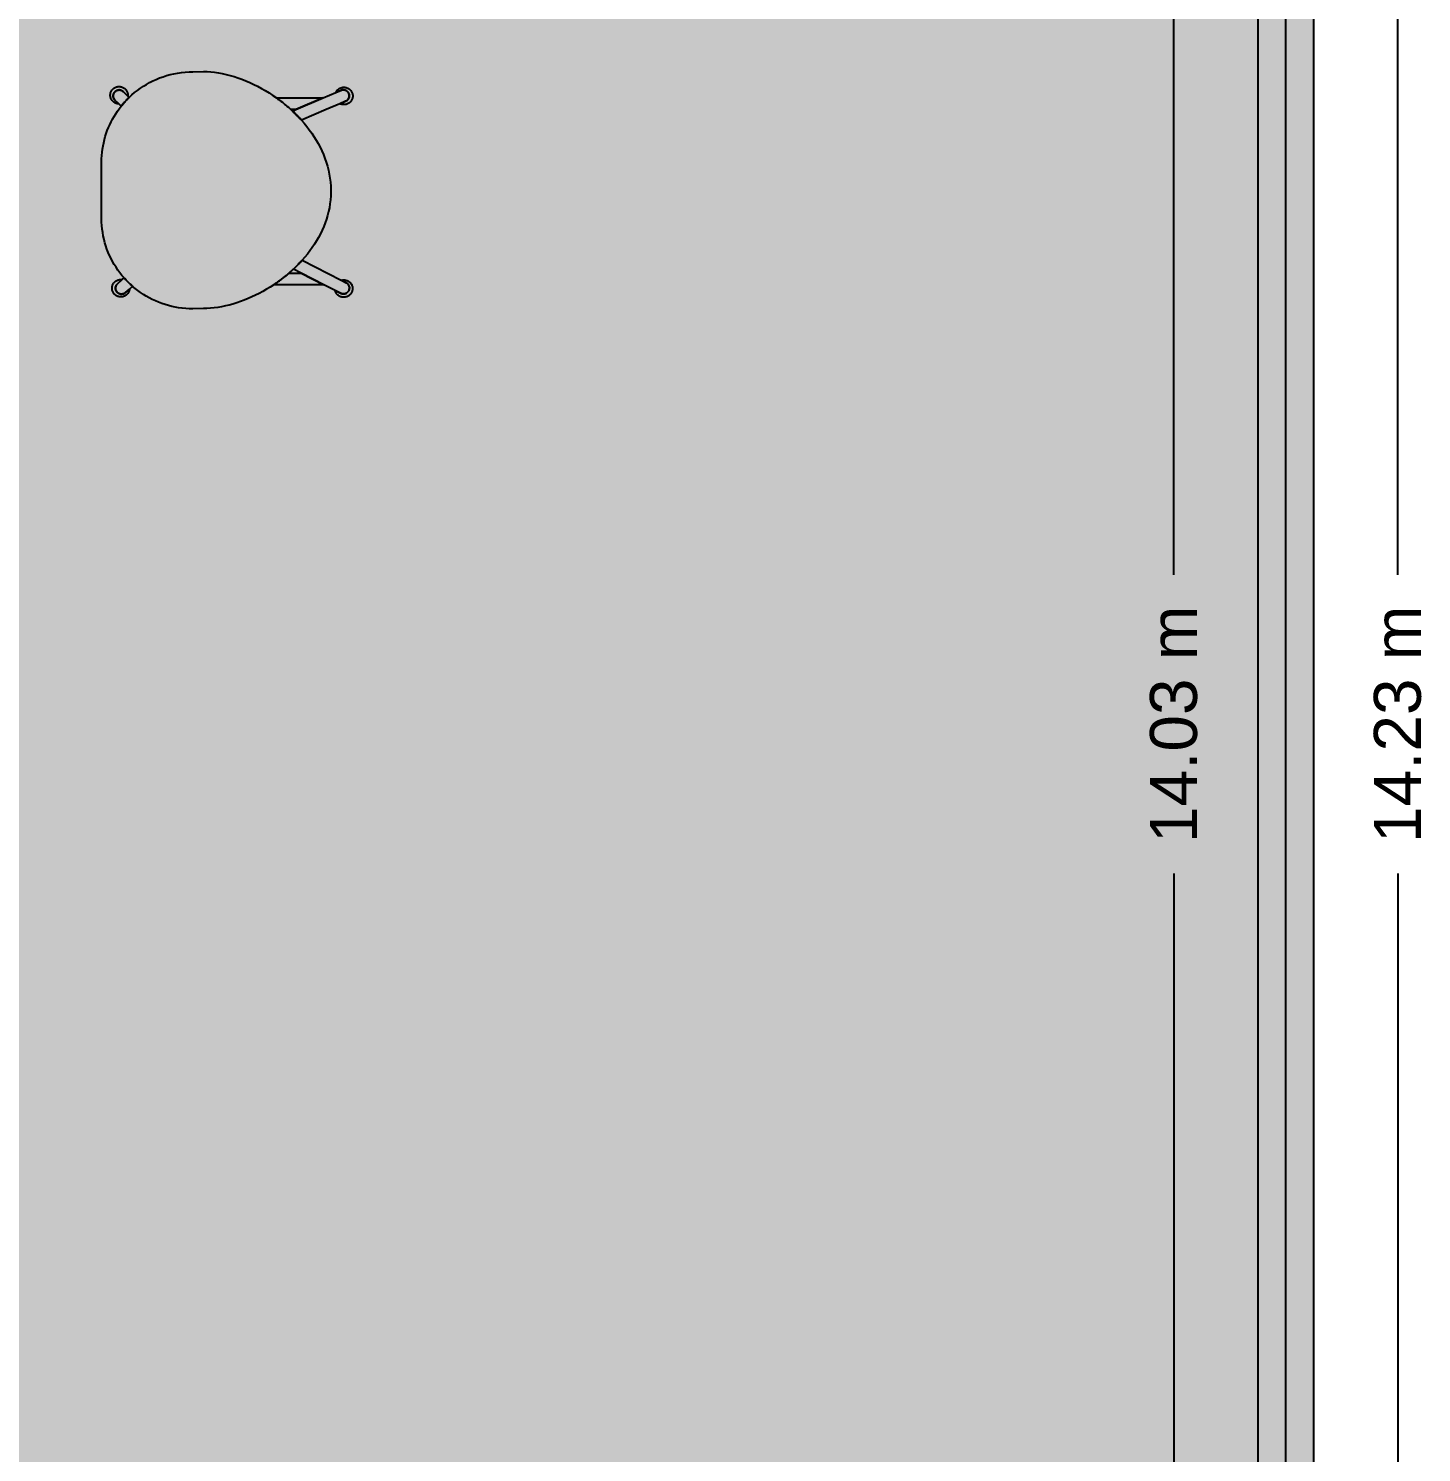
# Model space of a CAD drawing. Header units: metres. Extents: x -2.7 to 2.7, y -9.8 to 9.6.
# Drawn here: x 0.206 to 2.695, y -2.366 to 0.178 of the extents above; entities that cross this region are included whole.
import ezdxf

# ---------------------------------------------------------------- set-up
doc = ezdxf.new("R2010")
doc.units = ezdxf.units.M
for name, color, linetype, true_color in [('Polycam-Floor_1-Dimensions-Exterior', 255, 'Continuous', 0x000000), ('Polycam-Floor_1-Dimensions-Interior', 250, 'Continuous', 0xb7b0fc), ('Polycam-Floor_1-Floors', 254, 'Continuous', 0xf9f9f7), ('Polycam-Floor_1-Floors-Hatch', 254, 'Continuous', 0xf9f9f7), ('Polycam-Floor_1-Objects-Furniture', 45, 'Continuous', 0xb2b2b2), ('Polycam-Floor_1-Walls', 8, 'Continuous', 0x5c5f75), ('Polycam-Floor_1-Walls-Hatch', 8, 'Continuous', 0x5c5f75)]:
    doc.layers.add(name, color=color, linetype=linetype, true_color=true_color)
doc.styles.get("Standard").update_dxf_attribs({"font": 'arial.ttf'})

msp = doc.modelspace()

# ---------------------------------------------------------------- hatches: boundary and pattern name
at = {"layer": 'Polycam-Floor_1-Floors-Hatch', "true_color": 0xf9f9f7}
h = msp.add_hatch(color=254, dxfattribs=at)
h.dxf.hatch_style = 1
h.paths.add_polyline_path([(-2.452001, 6.026857), (-2.452001, -8.130441), (2.452001, -8.130441), (2.452001, 6.000381), (0.715652, 6.000381), (0.715652, 6.648516), (-2.452001, 6.648516)])
at = {"layer": 'Polycam-Floor_1-Walls-Hatch', "true_color": 0x5c5f75}
h = msp.add_hatch(color=8, dxfattribs=at)
h.dxf.hatch_style = 1
h.paths.add_polyline_path([(2.452001, 6.000381), (2.402001, 5.950381), (2.402001, -8.080441), (2.452001, -8.130441), (2.502001, -8.180441), (2.502001, 6.050381)])

# ---------------------------------------------------------------- linework, layer by layer
at = {"layer": 'Polycam-Floor_1-Dimensions-Exterior', "color": 255, "true_color": 0x000000}
for points in [[(2.652001, -0.798423), (2.652001, 6.050382), (2.552001, 6.050382)], [(2.652001, -1.331637), (2.652001, -8.180442), (2.552001, -8.180442)]]:
    msp.add_lwpolyline(points, dxfattribs=at)
at = {"layer": 'Polycam-Floor_1-Dimensions-Interior', "color": 250, "true_color": 0xb7b0fc}
for points in [[(2.252001, -0.798423), (2.252001, 5.950381), (2.352001, 5.950381)], [(2.252001, -1.331637), (2.252001, -8.080441), (2.352001, -8.080441)]]:
    msp.add_lwpolyline(points, dxfattribs=at)
at = {"layer": 'Polycam-Floor_1-Floors', "color": 254, "true_color": 0xf9f9f7}
msp.add_lwpolyline([(-2.452001, 6.026857), (-2.452001, -8.130441), (2.452001, -8.130441), (2.452001, 6.000381), (0.715652, 6.000381), (0.715652, 6.648516), (-2.452001, 6.648516), (-2.452001, 6.026857)], dxfattribs=at)
at = {"layer": 'Polycam-Floor_1-Objects-Furniture', "color": 45, "true_color": 0xb2b2b2}
for points in [[(0.385647, 0.054652), (0.390376, 0.059028), (0.395278, 0.063218), (0.400347, 0.067215), (0.405578, 0.071014), (0.410964, 0.07461), (0.4165, 0.077997), (0.42218, 0.081168), (0.427998, 0.084119), (0.433948, 0.086844), (0.440025, 0.089336), (0.446222, 0.09159), (0.452534, 0.0936), (0.458956, 0.095361), (0.46548, 0.096867), (0.472102, 0.098112), (0.478815, 0.09909), (0.485614, 0.099796), (0.492493, 0.100224), (0.499446, 0.100368)], [(0.499446, 0.100368), (0.518214, 0.100776)], [(0.518214, 0.100776), (0.5248, 0.100631), (0.531483, 0.100198), (0.538251, 0.099482), (0.545093, 0.098489), (0.551997, 0.097224), (0.558951, 0.095691), (0.565944, 0.093897), (0.572964, 0.091846), (0.58, 0.089542), (0.587039, 0.086992), (0.594071, 0.084201), (0.601084, 0.081173), (0.608066, 0.077914), (0.615005, 0.074428), (0.62189, 0.070721), (0.62871, 0.066798), (0.635452, 0.062665), (0.642105, 0.058325), (0.648658, 0.053785)], [(0.352983, 0.052713), (0.352533, 0.053978), (0.352199, 0.055255), (0.351978, 0.056538), (0.351868, 0.05782), (0.351867, 0.059096), (0.35197, 0.060359), (0.352177, 0.061604), (0.352484, 0.062825), (0.352889, 0.064015), (0.353389, 0.065168), (0.353981, 0.066279), (0.354662, 0.067341), (0.355431, 0.068348), (0.356285, 0.069294), (0.35722, 0.070173), (0.358235, 0.07098), (0.359326, 0.071707), (0.360491, 0.072349), (0.361727, 0.0729)], [(0.367142, 0.042968), (0.366186, 0.043022), (0.36524, 0.043133), (0.364306, 0.0433), (0.363385, 0.043522), (0.362481, 0.043798), (0.361597, 0.044126), (0.360734, 0.044506), (0.359895, 0.044937), (0.359083, 0.045417), (0.3583, 0.045946), (0.357549, 0.046522), (0.356832, 0.047145), (0.356152, 0.047813), (0.355511, 0.048525), (0.354912, 0.049281), (0.354357, 0.050078), (0.353849, 0.050917), (0.35339, 0.051796), (0.352983, 0.052713)], [(0.357811, 0.053354), (0.357586, 0.053961), (0.357399, 0.054577), (0.357251, 0.055202), (0.357142, 0.055833), (0.357072, 0.056468), (0.35704, 0.057106), (0.357047, 0.057744), (0.357093, 0.058381), (0.357178, 0.059015), (0.357301, 0.059644), (0.357463, 0.060266), (0.357664, 0.060879), (0.357904, 0.061482), (0.358182, 0.062071), (0.358499, 0.062647), (0.358856, 0.063206), (0.359251, 0.063747), (0.359685, 0.064269), (0.360157, 0.064768)], [(0.360157, 0.064773), (0.359685, 0.064274), (0.359252, 0.063753), (0.358858, 0.063212), (0.358502, 0.062653), (0.358185, 0.062078), (0.357907, 0.061488), (0.357668, 0.060886), (0.357467, 0.060273), (0.357305, 0.059651), (0.357182, 0.059023), (0.357097, 0.058389), (0.357051, 0.057752), (0.357044, 0.057114), (0.357075, 0.056476), (0.357145, 0.055841), (0.357254, 0.055209), (0.357401, 0.054584), (0.357586, 0.053967), (0.357811, 0.05336)], [(0.357811, 0.05336), (0.357896, 0.053155), (0.357985, 0.052951), (0.35808, 0.052749), (0.358178, 0.052549), (0.358281, 0.05235), (0.358389, 0.052153), (0.358501, 0.051959), (0.358618, 0.051766), (0.358739, 0.051575), (0.358864, 0.051386), (0.358995, 0.051199), (0.35913, 0.051015), (0.359269, 0.050832), (0.359413, 0.050653), (0.359562, 0.050475), (0.359715, 0.0503), (0.359873, 0.050128), (0.360035, 0.049958), (0.360202, 0.049791)], [(0.360202, 0.049785), (0.360035, 0.049952), (0.359873, 0.050122), (0.359715, 0.050295), (0.359562, 0.05047), (0.359413, 0.050647), (0.359269, 0.050827), (0.35913, 0.051009), (0.358995, 0.051194), (0.358864, 0.05138), (0.358739, 0.051569), (0.358618, 0.05176), (0.358501, 0.051953), (0.358389, 0.052148), (0.358281, 0.052345), (0.358178, 0.052543), (0.35808, 0.052743), (0.357985, 0.052945), (0.357896, 0.053149), (0.357811, 0.053354)], [(0.37531, 0.064817), (0.374628, 0.065435), (0.373907, 0.065983), (0.373152, 0.066462), (0.372367, 0.066873), (0.371557, 0.067215), (0.370727, 0.067488), (0.369881, 0.067692), (0.369024, 0.067827), (0.368161, 0.067893), (0.367295, 0.067891), (0.366431, 0.06782), (0.365575, 0.06768), (0.36473, 0.067471), (0.363901, 0.067193), (0.363092, 0.066847), (0.362309, 0.066432), (0.361556, 0.065948), (0.360837, 0.065395), (0.360157, 0.064773)], [(0.360157, 0.064768), (0.360837, 0.065389), (0.361556, 0.065942), (0.362309, 0.066426), (0.363092, 0.066841), (0.363901, 0.067188), (0.36473, 0.067465), (0.365575, 0.067674), (0.366431, 0.067814), (0.367295, 0.067885), (0.368161, 0.067888), (0.369024, 0.067821), (0.369881, 0.067686), (0.370727, 0.067482), (0.371557, 0.067209), (0.372367, 0.066867), (0.373152, 0.066457), (0.373907, 0.065977), (0.374628, 0.065429), (0.37531, 0.064812)], [(0.361727, 0.0729), (0.363008, 0.073345), (0.364299, 0.073675), (0.365597, 0.073894), (0.366894, 0.074003), (0.368185, 0.074005), (0.369463, 0.073902), (0.370722, 0.073699), (0.371956, 0.073396), (0.37316, 0.072996), (0.374326, 0.072503), (0.375449, 0.071918), (0.376523, 0.071245), (0.377541, 0.070485), (0.378498, 0.069642), (0.379387, 0.068718), (0.380202, 0.067716), (0.380937, 0.066638), (0.381587, 0.065487), (0.382144, 0.064265)], [(0.385647, 0.054652), (0.38484, 0.053871), (0.384038, 0.053084), (0.383242, 0.052291), (0.382452, 0.051493), (0.381667, 0.050689), (0.380888, 0.049881), (0.380114, 0.049066), (0.379346, 0.048247), (0.378584, 0.047422), (0.377827, 0.046592), (0.377076, 0.045757), (0.376331, 0.044917), (0.375592, 0.044071), (0.374859, 0.04322), (0.374132, 0.042365), (0.37341, 0.041504), (0.372695, 0.040638), (0.371985, 0.039767), (0.371282, 0.038891)], [(0.371282, 0.038891), (0.371985, 0.039767), (0.372695, 0.040638), (0.37341, 0.041504), (0.374132, 0.042365), (0.374859, 0.04322), (0.375592, 0.044071), (0.376331, 0.044917), (0.377076, 0.045757), (0.377827, 0.046592), (0.378584, 0.047422), (0.379346, 0.048247), (0.380114, 0.049066), (0.380888, 0.049881), (0.381667, 0.050689), (0.382452, 0.051493), (0.383242, 0.052291), (0.384038, 0.053084), (0.38484, 0.053871), (0.385647, 0.054652)], [(0.3832, 0.057056), (0.37531, 0.064817)], [(0.37531, 0.064812), (0.3832, 0.057056)], [(0.382144, 0.064265), (0.382144, 0.064259)], [(0.382144, 0.064259), (0.382144, 0.064259)], [(0.382144, 0.064259), (0.38229, 0.063885), (0.382426, 0.063508), (0.382552, 0.063131), (0.382667, 0.062752), (0.382772, 0.062373), (0.382866, 0.061993), (0.382951, 0.061613), (0.383025, 0.061232), (0.38309, 0.06085), (0.383144, 0.060469), (0.383189, 0.060088), (0.383224, 0.059706), (0.383249, 0.059325), (0.383264, 0.058945), (0.38327, 0.058565), (0.383267, 0.058186), (0.383254, 0.057808), (0.383231, 0.057431), (0.3832, 0.057056)], [(0.3832, 0.057056), (0.385647, 0.054652)], [(0.648658, 0.053785), (0.732307, 0.053785)], [(0.648658, 0.053785), (0.650079, 0.052765), (0.651495, 0.051736), (0.652905, 0.050697), (0.654309, 0.049649), (0.655707, 0.048591), (0.6571, 0.047525), (0.658486, 0.046449), (0.659866, 0.045364), (0.66124, 0.04427), (0.662607, 0.043168), (0.663968, 0.042056), (0.665322, 0.040935), (0.666669, 0.039806), (0.668009, 0.038668), (0.669342, 0.037521), (0.670667, 0.036365), (0.671986, 0.035201), (0.673297, 0.034028), (0.6746, 0.032847)], [(0.6746, 0.032847), (0.673297, 0.034028), (0.671986, 0.035201), (0.670667, 0.036365), (0.669342, 0.037521), (0.668009, 0.038668), (0.666669, 0.039806), (0.665322, 0.040935), (0.663968, 0.042056), (0.662607, 0.043168), (0.66124, 0.04427), (0.659866, 0.045364), (0.658486, 0.046449), (0.6571, 0.047525), (0.655707, 0.048591), (0.654309, 0.049649), (0.652905, 0.050697), (0.651495, 0.051736), (0.650079, 0.052765), (0.648658, 0.053785)], [(0.683216, 0.032847), (0.732307, 0.053785)], [(0.732307, 0.053785), (0.683216, 0.032847)], [(0.732307, 0.053785), (0.754885, 0.063414)], [(0.732307, 0.053785), (0.732307, 0.053785)], [(0.754885, 0.063414), (0.755291, 0.064271), (0.755748, 0.065098), (0.756252, 0.065893), (0.756803, 0.066656), (0.757398, 0.067383), (0.758035, 0.068072), (0.758713, 0.068723), (0.759429, 0.069333), (0.760182, 0.0699), (0.76097, 0.070422), (0.761791, 0.070897), (0.762642, 0.071324), (0.763522, 0.071699), (0.764429, 0.072023), (0.765361, 0.072292), (0.766316, 0.072504), (0.767293, 0.072658), (0.768288, 0.072752), (0.769301, 0.072784)], [(0.754885, 0.063414), (0.76387, 0.067248)], [(0.76387, 0.067248), (0.754885, 0.063414)], [(0.76387, 0.067248), (0.764089, 0.067339), (0.764309, 0.067424), (0.76453, 0.067505), (0.764751, 0.06758), (0.764973, 0.06765), (0.765196, 0.067715), (0.765419, 0.067775), (0.765642, 0.06783), (0.765866, 0.06788), (0.76609, 0.067926), (0.766314, 0.067966), (0.766539, 0.068001), (0.766763, 0.068032), (0.766988, 0.068057), (0.767213, 0.068078), (0.767438, 0.068095), (0.767662, 0.068106), (0.767887, 0.068113), (0.768111, 0.068116)], [(0.768111, 0.068116), (0.767887, 0.068113), (0.767662, 0.068106), (0.767438, 0.068095), (0.767213, 0.068078), (0.766988, 0.068057), (0.766763, 0.068032), (0.766539, 0.068001), (0.766314, 0.067966), (0.76609, 0.067926), (0.765866, 0.06788), (0.765642, 0.06783), (0.765419, 0.067775), (0.765196, 0.067715), (0.764973, 0.06765), (0.764751, 0.06758), (0.76453, 0.067505), (0.764309, 0.067424), (0.764089, 0.067339), (0.76387, 0.067248)], [(0.768111, 0.068116), (0.768764, 0.068096), (0.769413, 0.068037), (0.770054, 0.06794), (0.770687, 0.067805), (0.77131, 0.067633), (0.77192, 0.067424), (0.772517, 0.06718), (0.773098, 0.066901), (0.773662, 0.066588), (0.774206, 0.066241), (0.77473, 0.065861), (0.775231, 0.065449), (0.775707, 0.065006), (0.776158, 0.064531), (0.77658, 0.064026), (0.776973, 0.063492), (0.777334, 0.062929), (0.777663, 0.062337), (0.777956, 0.061718)], [(0.777956, 0.061718), (0.777663, 0.062337), (0.777334, 0.062929), (0.776973, 0.063492), (0.77658, 0.064026), (0.776158, 0.064531), (0.775707, 0.065006), (0.775231, 0.065449), (0.77473, 0.065861), (0.774206, 0.066241), (0.773662, 0.066588), (0.773098, 0.066901), (0.772517, 0.06718), (0.77192, 0.067424), (0.77131, 0.067633), (0.770687, 0.067805), (0.770054, 0.06794), (0.769413, 0.068037), (0.768764, 0.068096), (0.768111, 0.068116)], [(0.769301, 0.072784), (0.770656, 0.072727), (0.771978, 0.072559), (0.773265, 0.072285), (0.774509, 0.071909), (0.775708, 0.071436), (0.776855, 0.070871), (0.777947, 0.070218), (0.778979, 0.069483), (0.779946, 0.068669), (0.780843, 0.067782), (0.781665, 0.066825), (0.782409, 0.065805), (0.783068, 0.064725), (0.783639, 0.06359), (0.784117, 0.062405), (0.784497, 0.061174), (0.784774, 0.059902), (0.784944, 0.058594), (0.785002, 0.057254)], [(0.785002, 0.057254), (0.784944, 0.055915), (0.784774, 0.054607), (0.784497, 0.053335), (0.784117, 0.052104), (0.783639, 0.050919), (0.783068, 0.049784), (0.782409, 0.048704), (0.781665, 0.047683), (0.780843, 0.046727), (0.779946, 0.04584), (0.778979, 0.045026), (0.777947, 0.04429), (0.776855, 0.043638), (0.775708, 0.043073), (0.774509, 0.0426), (0.773265, 0.042224), (0.771978, 0.04195), (0.770656, 0.041782), (0.769301, 0.041725)], [(0.777956, 0.061718), (0.778286, 0.060863), (0.778538, 0.059998), (0.778712, 0.059126), (0.77881, 0.058253), (0.778835, 0.057383), (0.778787, 0.056519), (0.778669, 0.055665), (0.778482, 0.054827), (0.778228, 0.054008), (0.777908, 0.053212), (0.777525, 0.052444), (0.777079, 0.051707), (0.776573, 0.051007), (0.776008, 0.050346), (0.775386, 0.04973), (0.774709, 0.049162), (0.773979, 0.048647), (0.773196, 0.048188), (0.772363, 0.047791)], [(0.772363, 0.047791), (0.773196, 0.048188), (0.773979, 0.048647), (0.774709, 0.049162), (0.775386, 0.04973), (0.776008, 0.050346), (0.776573, 0.051007), (0.777079, 0.051707), (0.777525, 0.052444), (0.777908, 0.053212), (0.778228, 0.054008), (0.778482, 0.054827), (0.778669, 0.055665), (0.778787, 0.056519), (0.778835, 0.057383), (0.77881, 0.058253), (0.778712, 0.059126), (0.778538, 0.059998), (0.778286, 0.060863), (0.777956, 0.061718)], [(0.336271, -0.06097), (0.336379, -0.055041), (0.336701, -0.049167), (0.337233, -0.04335), (0.337971, -0.037594), (0.338912, -0.031904), (0.340052, -0.026282), (0.341387, -0.020732), (0.342914, -0.015258), (0.344628, -0.009864), (0.346527, -0.004554), (0.348605, 0.00067), (0.350861, 0.005803), (0.353289, 0.010842), (0.355886, 0.015783), (0.358649, 0.020623), (0.361574, 0.025357), (0.364657, 0.029982), (0.367894, 0.034495), (0.371282, 0.038891)], [(0.360202, 0.049791), (0.367142, 0.042968)], [(0.367142, 0.042963), (0.360202, 0.049785)], [(0.371282, 0.038891), (0.367142, 0.042963)], [(0.371282, 0.038891), (0.371282, 0.038891)], [(0.683216, 0.032847), (0.6746, 0.032847)], [(0.6746, 0.032847), (0.674744, 0.032716), (0.674888, 0.032585), (0.675031, 0.032454), (0.675175, 0.032322), (0.675319, 0.032191), (0.675462, 0.032059), (0.675606, 0.031927), (0.67575, 0.031795), (0.675893, 0.031663), (0.676036, 0.03153), (0.67618, 0.031398), (0.676323, 0.031265), (0.676466, 0.031133), (0.676609, 0.031), (0.676751, 0.030867), (0.676894, 0.030734), (0.677037, 0.0306), (0.677179, 0.030467), (0.677321, 0.030334)], [(0.677321, 0.030334), (0.683216, 0.032847)], [(0.693262, 0.014053), (0.692461, 0.014943), (0.691656, 0.015829), (0.690846, 0.016712), (0.690032, 0.017591), (0.689214, 0.018466), (0.688391, 0.019338), (0.687564, 0.020206), (0.686733, 0.021071), (0.685897, 0.021932), (0.685058, 0.022789), (0.684214, 0.023643), (0.683366, 0.024492), (0.682514, 0.025338), (0.681658, 0.026181), (0.680799, 0.027019), (0.679935, 0.027853), (0.679067, 0.028684), (0.678196, 0.029511), (0.677321, 0.030334)], [(0.677321, 0.030334), (0.678196, 0.029511), (0.679067, 0.028684), (0.679935, 0.027853), (0.680799, 0.027019), (0.681658, 0.026181), (0.682514, 0.025338), (0.683366, 0.024492), (0.684214, 0.023643), (0.685058, 0.022789), (0.685897, 0.021932), (0.686733, 0.021071), (0.687564, 0.020206), (0.688391, 0.019338), (0.689214, 0.018466), (0.690032, 0.017591), (0.690846, 0.016712), (0.691656, 0.015829), (0.692461, 0.014943), (0.693262, 0.014053)], [(0.737324, 0.032847), (0.693262, 0.014053)], [(0.737408, 0.03288), (0.737324, 0.032847)], [(0.762143, 0.043432), (0.737408, 0.03288)], [(0.772363, 0.047791), (0.762143, 0.043432)], [(0.762143, 0.043432), (0.772363, 0.047791)], [(0.769301, 0.041725), (0.768895, 0.04173), (0.768491, 0.041745), (0.76809, 0.04177), (0.767692, 0.041805), (0.767297, 0.04185), (0.766905, 0.041904), (0.766516, 0.041968), (0.766131, 0.042041), (0.765748, 0.042124), (0.76537, 0.042215), (0.764995, 0.042316), (0.764624, 0.042426), (0.764257, 0.042544), (0.763894, 0.042671), (0.763535, 0.042806), (0.763181, 0.04295), (0.76283, 0.043103), (0.762485, 0.043263), (0.762143, 0.043432)], [(0.769301, 0.041725), (0.769301, 0.041725)], [(0.693262, 0.014053), (0.693262, 0.014053)], [(0.693262, 0.014053), (0.698147, 0.008437), (0.70285, 0.002688), (0.707362, -0.003189), (0.711673, -0.00919), (0.715774, -0.015311), (0.719655, -0.021547), (0.723307, -0.027896), (0.726721, -0.034352), (0.729887, -0.040911), (0.732796, -0.04757), (0.735439, -0.054324), (0.737805, -0.061168), (0.739886, -0.0681), (0.741673, -0.075114), (0.743155, -0.082207), (0.744324, -0.089374), (0.74517, -0.096612), (0.745684, -0.103915), (0.745856, -0.111281)], [(0.336271, -0.161598), (0.336271, -0.06097)], [(0.745884, -0.11411), (0.745715, -0.12128), (0.745214, -0.12839), (0.74439, -0.135436), (0.743252, -0.142414), (0.741809, -0.149319), (0.740069, -0.156149), (0.738042, -0.1629), (0.735737, -0.169566), (0.733162, -0.176145), (0.730326, -0.182632), (0.727239, -0.189024), (0.723909, -0.195316), (0.720345, -0.201505), (0.716557, -0.207587), (0.712552, -0.213558), (0.70834, -0.219413), (0.703931, -0.22515), (0.699332, -0.230764), (0.694553, -0.236251)], [(0.745856, -0.111281), (0.745859, -0.11143), (0.745861, -0.111579), (0.745864, -0.111728), (0.745866, -0.111877), (0.745868, -0.112026), (0.74587, -0.112175), (0.745872, -0.112324), (0.745874, -0.112472), (0.745876, -0.112621), (0.745877, -0.11277), (0.745879, -0.112918), (0.74588, -0.113067), (0.745881, -0.113216), (0.745882, -0.113365), (0.745883, -0.113514), (0.745883, -0.113663), (0.745884, -0.113812), (0.745884, -0.113961), (0.745884, -0.11411)], [(0.376629, -0.267812), (0.372744, -0.263259), (0.369028, -0.258564), (0.365486, -0.253733), (0.362123, -0.24877), (0.358943, -0.243679), (0.355951, -0.238466), (0.353151, -0.233134), (0.350549, -0.227688), (0.348149, -0.222133), (0.345955, -0.216474), (0.343972, -0.210715), (0.342205, -0.204861), (0.340659, -0.198916), (0.339337, -0.192884), (0.338246, -0.186772), (0.337389, -0.180582), (0.336771, -0.17432), (0.336397, -0.167991), (0.336271, -0.161598)], [(0.678975, -0.252145), (0.678576, -0.252518), (0.678176, -0.25289), (0.677774, -0.253261), (0.677373, -0.253632), (0.67697, -0.254002), (0.676566, -0.254371), (0.676162, -0.254739), (0.675756, -0.255107), (0.67535, -0.255474), (0.674943, -0.25584), (0.674536, -0.256205), (0.674127, -0.256569), (0.673718, -0.256932), (0.673308, -0.257295), (0.672897, -0.257657), (0.672486, -0.258017), (0.672074, -0.258377), (0.671661, -0.258736), (0.671248, -0.259094)], [(0.678975, -0.252145), (0.679831, -0.251341), (0.680682, -0.250534), (0.681531, -0.249722), (0.682375, -0.248907), (0.683215, -0.248089), (0.684052, -0.247266), (0.684884, -0.24644), (0.685713, -0.245611), (0.686537, -0.244777), (0.687358, -0.24394), (0.688174, -0.2431), (0.688986, -0.242256), (0.689794, -0.241408), (0.690598, -0.240557), (0.691398, -0.239703), (0.692193, -0.238845), (0.692984, -0.237983), (0.69377, -0.237119), (0.694553, -0.236251)], [(0.694553, -0.236251), (0.69377, -0.237119), (0.692984, -0.237983), (0.692193, -0.238845), (0.691398, -0.239703), (0.690598, -0.240557), (0.689794, -0.241408), (0.688986, -0.242256), (0.688174, -0.2431), (0.687358, -0.24394), (0.686537, -0.244777), (0.685713, -0.245611), (0.684884, -0.24644), (0.684052, -0.247266), (0.683215, -0.248089), (0.682375, -0.248907), (0.681531, -0.249722), (0.680682, -0.250534), (0.679831, -0.251341), (0.678975, -0.252145)], [(0.692597, -0.259094), (0.678975, -0.252145)], [(0.694553, -0.236251), (0.764563, -0.271961)], [(0.355738, -0.291031), (0.355372, -0.28974), (0.355122, -0.288444), (0.354986, -0.287149), (0.354961, -0.285863), (0.355043, -0.284589), (0.355229, -0.283335), (0.355517, -0.282105), (0.355903, -0.280907), (0.356385, -0.279745), (0.356959, -0.278626), (0.357622, -0.277556), (0.358372, -0.27654), (0.359205, -0.275585), (0.360118, -0.274695), (0.361109, -0.273878), (0.362174, -0.273139), (0.36331, -0.272483), (0.364514, -0.271917), (0.365784, -0.271447)], [(0.363828, -0.29312), (0.363246, -0.292408), (0.362735, -0.291662), (0.362296, -0.290887), (0.361929, -0.290087), (0.361632, -0.289266), (0.361406, -0.28843), (0.361251, -0.287582), (0.361165, -0.286728), (0.36115, -0.285871), (0.361204, -0.285016), (0.361327, -0.284168), (0.361519, -0.28333), (0.36178, -0.282509), (0.36211, -0.281707), (0.362507, -0.280931), (0.362972, -0.280183), (0.363505, -0.279469), (0.364105, -0.278793), (0.364773, -0.278159)], [(0.364778, -0.278159), (0.364111, -0.278793), (0.363511, -0.279469), (0.362978, -0.280183), (0.362513, -0.280931), (0.362115, -0.281707), (0.361786, -0.282509), (0.361525, -0.28333), (0.361333, -0.284167), (0.361209, -0.285015), (0.361155, -0.28587), (0.361171, -0.286727), (0.361256, -0.287581), (0.361412, -0.288428), (0.361638, -0.289264), (0.361934, -0.290084), (0.362302, -0.290883), (0.362741, -0.291658), (0.363251, -0.292403), (0.363834, -0.293114)], [(0.364773, -0.278159), (0.373115, -0.270878)], [(0.37312, -0.270878), (0.364778, -0.278159)], [(0.365778, -0.271453), (0.366166, -0.271333), (0.366554, -0.271224), (0.366943, -0.271125), (0.367333, -0.271036), (0.367722, -0.270957), (0.368112, -0.270889), (0.368501, -0.27083), (0.368891, -0.270781), (0.36928, -0.270742), (0.369669, -0.270713), (0.370057, -0.270693), (0.370444, -0.270683), (0.37083, -0.270683), (0.371215, -0.270692), (0.371599, -0.270711), (0.371982, -0.270739), (0.372363, -0.270776), (0.372742, -0.270822), (0.37312, -0.270878)], [(0.365784, -0.271447), (0.365778, -0.271453)], [(0.365778, -0.271453), (0.365778, -0.271453)], [(0.373115, -0.270878), (0.376629, -0.267812)], [(0.376629, -0.267812), (0.377376, -0.268651), (0.378128, -0.269485), (0.378887, -0.270314), (0.379652, -0.271138), (0.380422, -0.271956), (0.381198, -0.272769), (0.38198, -0.273577), (0.382768, -0.274379), (0.383562, -0.275176), (0.384361, -0.275968), (0.385165, -0.276754), (0.385976, -0.277535), (0.386791, -0.27831), (0.387612, -0.279079), (0.388439, -0.279844), (0.389271, -0.280602), (0.390108, -0.281355), (0.390951, -0.282102), (0.391799, -0.282844)], [(0.391799, -0.282844), (0.390951, -0.282102), (0.390108, -0.281355), (0.389271, -0.280602), (0.388439, -0.279844), (0.387612, -0.279079), (0.386791, -0.27831), (0.385976, -0.277535), (0.385165, -0.276754), (0.384361, -0.275968), (0.383562, -0.275176), (0.382768, -0.274379), (0.38198, -0.273577), (0.381198, -0.272769), (0.380422, -0.271956), (0.379652, -0.271138), (0.378887, -0.270314), (0.378128, -0.269485), (0.377376, -0.268651), (0.376629, -0.267812)], [(0.671248, -0.259094), (0.669866, -0.260283), (0.668477, -0.261462), (0.66708, -0.262633), (0.665675, -0.263793), (0.664262, -0.264945), (0.662842, -0.266086), (0.661415, -0.267219), (0.65998, -0.268341), (0.658539, -0.269454), (0.65709, -0.270557), (0.655635, -0.27165), (0.654173, -0.272733), (0.652704, -0.273806), (0.651229, -0.27487), (0.649748, -0.275923), (0.648261, -0.276965), (0.646767, -0.277998), (0.645268, -0.27902), (0.643763, -0.280032)], [(0.643763, -0.280032), (0.645268, -0.27902), (0.646767, -0.277998), (0.648261, -0.276965), (0.649748, -0.275923), (0.651229, -0.27487), (0.652704, -0.273806), (0.654173, -0.272733), (0.655635, -0.27165), (0.65709, -0.270557), (0.658539, -0.269454), (0.65998, -0.268341), (0.661415, -0.267219), (0.662842, -0.266086), (0.664262, -0.264945), (0.665675, -0.263793), (0.66708, -0.262633), (0.668477, -0.261462), (0.669866, -0.260283), (0.671248, -0.259094)], [(0.671248, -0.259094), (0.692597, -0.259094)], [(0.733642, -0.280032), (0.692597, -0.259094)], [(0.692597, -0.259094), (0.733642, -0.280032)], [(0.764563, -0.271961), (0.76549, -0.271728), (0.766426, -0.271552), (0.767368, -0.271432), (0.768314, -0.27137), (0.769259, -0.271363), (0.770203, -0.271413), (0.771142, -0.271518), (0.772074, -0.271679), (0.772995, -0.271894), (0.773902, -0.272165), (0.774795, -0.272491), (0.775668, -0.272871), (0.77652, -0.273305), (0.777349, -0.273793), (0.77815, -0.274335), (0.778922, -0.27493), (0.779662, -0.275578), (0.780367, -0.276279), (0.781035, -0.277032)], [(0.764563, -0.271961), (0.773262, -0.276397)], [(0.773262, -0.276397), (0.764563, -0.271961)], [(0.773262, -0.276397), (0.773472, -0.276507), (0.773679, -0.276621), (0.773882, -0.276739), (0.774081, -0.276861), (0.774277, -0.276986), (0.774469, -0.277115), (0.774657, -0.277247), (0.774842, -0.277383), (0.775023, -0.277522), (0.775201, -0.277665), (0.775375, -0.277811), (0.775545, -0.27796), (0.775711, -0.278112), (0.775874, -0.278267), (0.776033, -0.278426), (0.776188, -0.278587), (0.77634, -0.278751), (0.776488, -0.278918), (0.776632, -0.279087)], [(0.776632, -0.279087), (0.776488, -0.278918), (0.77634, -0.278751), (0.776188, -0.278587), (0.776033, -0.278426), (0.775874, -0.278267), (0.775711, -0.278112), (0.775545, -0.27796), (0.775375, -0.277811), (0.775201, -0.277665), (0.775023, -0.277522), (0.774842, -0.277383), (0.774657, -0.277247), (0.774469, -0.277115), (0.774277, -0.276986), (0.774081, -0.276861), (0.773882, -0.276739), (0.773679, -0.276621), (0.773472, -0.276507), (0.773262, -0.276397)], [(0.776632, -0.279087), (0.77703, -0.279599), (0.777396, -0.280132), (0.777726, -0.280684), (0.778022, -0.281253), (0.778283, -0.281838), (0.778507, -0.282436), (0.778695, -0.283047), (0.778845, -0.283668), (0.778957, -0.284297), (0.779032, -0.284934), (0.779067, -0.285575), (0.779062, -0.286219), (0.779017, -0.286865), (0.778932, -0.287511), (0.778805, -0.288154), (0.778636, -0.288794), (0.778425, -0.289428), (0.77817, -0.290055), (0.777872, -0.290672)], [(0.777872, -0.290672), (0.77817, -0.290055), (0.778425, -0.289428), (0.778636, -0.288794), (0.778805, -0.288154), (0.778932, -0.287511), (0.779017, -0.286865), (0.779062, -0.286219), (0.779067, -0.285575), (0.779032, -0.284934), (0.778957, -0.284297), (0.778845, -0.283668), (0.778695, -0.283047), (0.778507, -0.282436), (0.778283, -0.281838), (0.778022, -0.281253), (0.777726, -0.280684), (0.777396, -0.280132), (0.77703, -0.279599), (0.776632, -0.279087)], [(0.781035, -0.277032), (0.78185, -0.278104), (0.782558, -0.279222), (0.783159, -0.280379), (0.783655, -0.281569), (0.784046, -0.282785), (0.784332, -0.28402), (0.784514, -0.285269), (0.784594, -0.286524), (0.784571, -0.28778), (0.784446, -0.289028), (0.78422, -0.290264), (0.783894, -0.29148), (0.783468, -0.292669), (0.782943, -0.293826), (0.782319, -0.294943), (0.781598, -0.296014), (0.78078, -0.297033), (0.779866, -0.297993), (0.778855, -0.298887)], [(0.375539, -0.30097), (0.374234, -0.301332), (0.372924, -0.301578), (0.371616, -0.301713), (0.370315, -0.301738), (0.369027, -0.301656), (0.367759, -0.301472), (0.366516, -0.301187), (0.365304, -0.300804), (0.364129, -0.300328), (0.362998, -0.29976), (0.361916, -0.299103), (0.360888, -0.298362), (0.359922, -0.297538), (0.359023, -0.296634), (0.358196, -0.295655), (0.357448, -0.294601), (0.356785, -0.293478), (0.356213, -0.292287), (0.355738, -0.291031)], [(0.363828, -0.29312), (0.363828, -0.29312)], [(0.375199, -0.296175), (0.374571, -0.296357), (0.373937, -0.2965), (0.373296, -0.296605), (0.372652, -0.296671), (0.372006, -0.296699), (0.371361, -0.296689), (0.370717, -0.29664), (0.370077, -0.296553), (0.369442, -0.296429), (0.368816, -0.296266), (0.368198, -0.296066), (0.367592, -0.295828), (0.367, -0.295553), (0.366422, -0.29524), (0.365862, -0.29489), (0.36532, -0.294503), (0.3648, -0.294079), (0.364302, -0.293618), (0.363828, -0.29312)], [(0.363834, -0.293114), (0.364307, -0.293612), (0.364805, -0.294073), (0.365326, -0.294498), (0.365867, -0.294885), (0.366427, -0.295235), (0.367004, -0.295547), (0.367597, -0.295823), (0.368202, -0.296061), (0.368819, -0.296261), (0.369446, -0.296423), (0.37008, -0.296548), (0.37072, -0.296634), (0.371364, -0.296683), (0.37201, -0.296694), (0.372656, -0.296666), (0.3733, -0.296599), (0.373941, -0.296495), (0.374576, -0.296351), (0.375204, -0.296169)], [(0.378959, -0.294048), (0.378779, -0.294202), (0.378596, -0.294351), (0.378411, -0.294495), (0.378224, -0.294634), (0.378035, -0.294769), (0.377843, -0.294899), (0.37765, -0.295025), (0.377455, -0.295146), (0.377258, -0.295262), (0.377059, -0.295374), (0.376858, -0.295481), (0.376656, -0.295583), (0.376452, -0.295681), (0.376246, -0.295775), (0.376039, -0.295864), (0.375831, -0.295948), (0.375622, -0.296028), (0.375411, -0.296104), (0.375199, -0.296175)], [(0.375204, -0.296169), (0.375416, -0.296098), (0.375627, -0.296023), (0.375837, -0.295943), (0.376045, -0.295858), (0.376252, -0.295769), (0.376457, -0.295676), (0.376661, -0.295578), (0.376864, -0.295475), (0.377064, -0.295368), (0.377263, -0.295256), (0.37746, -0.29514), (0.377656, -0.295019), (0.377849, -0.294894), (0.37804, -0.294764), (0.37823, -0.294629), (0.378417, -0.294489), (0.378602, -0.294345), (0.378784, -0.294196), (0.378965, -0.294042)], [(0.386301, -0.287639), (0.386184, -0.288579), (0.38601, -0.289505), (0.38578, -0.290416), (0.385496, -0.29131), (0.385159, -0.292184), (0.384769, -0.293035), (0.384329, -0.293862), (0.38384, -0.294662), (0.383302, -0.295431), (0.382717, -0.296169), (0.382087, -0.296873), (0.381411, -0.297539), (0.380693, -0.298167), (0.379932, -0.298752), (0.37913, -0.299294), (0.378289, -0.299789), (0.377409, -0.300235), (0.376492, -0.300629), (0.375539, -0.30097)], [(0.386295, -0.287645), (0.378959, -0.294048)], [(0.378965, -0.294042), (0.386301, -0.287639)], [(0.391799, -0.282844), (0.386295, -0.287645)], [(0.499446, -0.32293), (0.492964, -0.322805), (0.486546, -0.322433), (0.480196, -0.321819), (0.473921, -0.320967), (0.467723, -0.319883), (0.461608, -0.31857), (0.455581, -0.317034), (0.449646, -0.315278), (0.443808, -0.313309), (0.438072, -0.311129), (0.432442, -0.308745), (0.426923, -0.30616), (0.42152, -0.303379), (0.416238, -0.300407), (0.411081, -0.297249), (0.406054, -0.293909), (0.401161, -0.290392), (0.396408, -0.286702), (0.391799, -0.282844)], [(0.643763, -0.280032), (0.637423, -0.28415), (0.630996, -0.288084), (0.624494, -0.291829), (0.617925, -0.295382), (0.611299, -0.298736), (0.604628, -0.301889), (0.59792, -0.304836), (0.591185, -0.307572), (0.584434, -0.310094), (0.577677, -0.312396), (0.570923, -0.314474), (0.564182, -0.316324), (0.557465, -0.317942), (0.550782, -0.319323), (0.544142, -0.320462), (0.537555, -0.321357), (0.531031, -0.322001), (0.524581, -0.32239), (0.518214, -0.322521)], [(0.733642, -0.280032), (0.643763, -0.280032)], [(0.753544, -0.290186), (0.733642, -0.280032)], [(0.733642, -0.280032), (0.733642, -0.280032)], [(0.76344, -0.29523), (0.753544, -0.290186)], [(0.753544, -0.290186), (0.76344, -0.29523)], [(0.756752, -0.296738), (0.756498, -0.296425), (0.756254, -0.296106), (0.756019, -0.295784), (0.755794, -0.295458), (0.755578, -0.295127), (0.755372, -0.294793), (0.755175, -0.294456), (0.754988, -0.294114), (0.75481, -0.29377), (0.754642, -0.293423), (0.754483, -0.293072), (0.754333, -0.292719), (0.754192, -0.292364), (0.754061, -0.292006), (0.753939, -0.291646), (0.753827, -0.291284), (0.753723, -0.290919), (0.753629, -0.290554), (0.753544, -0.290186)], [(0.756752, -0.296738), (0.756752, -0.296738)], [(0.778855, -0.298887), (0.777771, -0.299693), (0.776639, -0.300394), (0.775469, -0.300989), (0.774265, -0.30148), (0.773035, -0.301866), (0.771785, -0.30215), (0.770522, -0.302331), (0.769253, -0.30241), (0.767984, -0.302388), (0.766721, -0.302265), (0.765472, -0.302043), (0.764242, -0.301721), (0.76304, -0.3013), (0.76187, -0.300781), (0.76074, -0.300165), (0.759657, -0.299452), (0.758627, -0.298642), (0.757656, -0.297738), (0.756752, -0.296738)], [(0.777872, -0.290672), (0.777414, -0.291467), (0.776897, -0.292207), (0.776327, -0.292893), (0.775707, -0.293521), (0.775042, -0.294092), (0.774337, -0.294604), (0.773595, -0.295055), (0.772821, -0.295444), (0.772019, -0.295769), (0.771194, -0.29603), (0.77035, -0.296224), (0.769492, -0.296351), (0.768623, -0.296408), (0.767749, -0.296396), (0.766872, -0.296312), (0.765999, -0.296154), (0.765133, -0.295923), (0.764278, -0.295615), (0.76344, -0.29523)], [(0.76344, -0.29523), (0.764278, -0.295615), (0.765133, -0.295923), (0.765999, -0.296154), (0.766872, -0.296312), (0.767749, -0.296396), (0.768623, -0.296408), (0.769492, -0.296351), (0.77035, -0.296224), (0.771194, -0.29603), (0.772019, -0.295769), (0.772821, -0.295444), (0.773595, -0.295055), (0.774337, -0.294604), (0.775042, -0.294092), (0.775707, -0.293521), (0.776327, -0.292893), (0.776897, -0.292207), (0.777414, -0.291467), (0.777872, -0.290672)], [(0.76344, -0.29523), (0.76344, -0.29523)], [(0.518214, -0.322521), (0.499446, -0.32293)], [(0.499446, -0.32293), (0.499446, -0.32293)]]:
    msp.add_lwpolyline(points, dxfattribs=at)
at = {"layer": 'Polycam-Floor_1-Walls', "color": 8, "true_color": 0x5c5f75}
msp.add_lwpolyline([(2.452001, 6.000381), (2.402001, 5.950381), (2.402001, -8.080441), (2.452001, -8.130441), (2.502001, -8.180441), (2.502001, 6.050381), (2.452001, 6.000381)], dxfattribs=at)
msp.add_lwpolyline([(2.452001, 6.000381), (2.402001, 5.950381), (2.402001, -8.080441), (2.452001, -8.130441), (2.502001, -8.180441), (2.502001, 6.050381), (2.452001, 6.000381)], dxfattribs=at)

# ---------------------------------------------------------------- texts
at = {"layer": 'Polycam-Floor_1-Dimensions-Exterior', "color": 255, "true_color": 0x000000, "insert": (2.652001, -1.06503), "char_height": 0.084, "width": 0.48216, "attachment_point": 5, "rotation": 90}
msp.add_mtext('\\A1;14.23 m', dxfattribs=at)
at = {"layer": 'Polycam-Floor_1-Dimensions-Interior', "color": 250, "true_color": 0xb7b0fc, "insert": (2.252001, -1.06503), "char_height": 0.084, "width": 0.48216, "attachment_point": 5, "rotation": 90}
msp.add_mtext('\\A1;14.03 m', dxfattribs=at)

doc.saveas('drawing.dxf')
